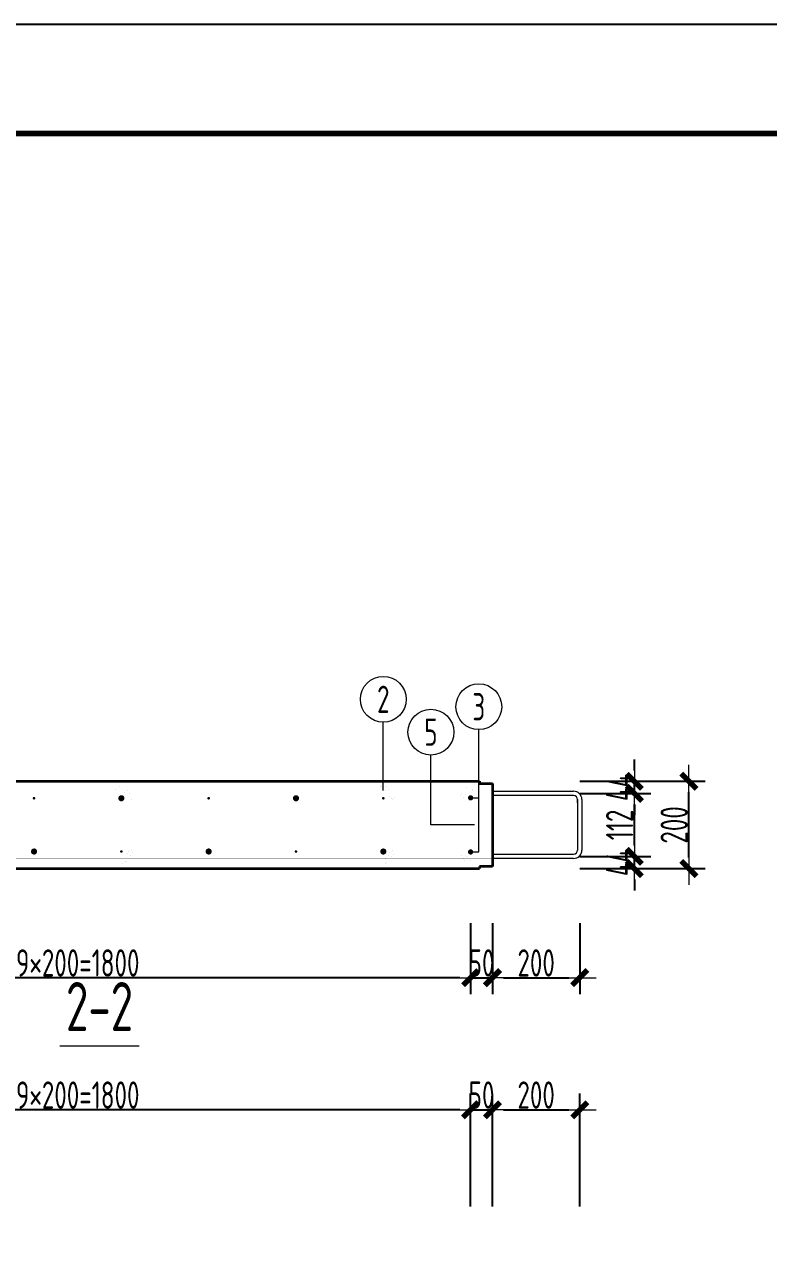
# Model space of a CAD drawing. Extents: x -85320 to 1679916, y -1321939 to 627.
# Drawn here: x 1177365 to 1184184, y -837020 to -825871 of the extents above; entities that cross this region are included whole.
import ezdxf
from ezdxf.enums import TextEntityAlignment as Align

# ---------------------------------------------------------------- set-up
doc = ezdxf.new("R2010")
doc.units = 0
doc.header["$LTSCALE"] = 1000
for name, color, linetype in [('BORDER', 7, 'Continuous'), ('打印线框', 7, 'Continuous'), ('拉模', 7, 'Continuous')]:
    doc.layers.add(name, color=color, linetype=linetype)
for name, color, linetype, lineweight in [('直线', 7, 'Continuous', 18), ('预制墙图名', 7, 'Continuous', 18), ('预制墙墙身水平筋', 130, 'Continuous', 18), ('预制墙墙身纵向受力筋', 1, 'Continuous', 18), ('预制墙墙身纵向非受力筋', 94, 'Continuous', 18), ('预制墙墙身附加筋', 94, 'Continuous', 18), ('预制墙拉筋', 130, 'Continuous', 18), ('预制墙详图标注', 3, 'Continuous', 18), ('预制墙详图轮廓', 3, 'Continuous', 35)]:
    doc.layers.add(name, color=color, linetype=linetype, lineweight=lineweight)
doc.styles.add('样式 1', font='yjkeng.shx', dxfattribs={"width": 0.7, "bigfont": 'yjkchn.shx'})
doc.styles.add('样式 2', font='yjkeng.shx', dxfattribs={"width": 0.7, "bigfont": 'yjkchn.shx'})
doc.dimstyles.new('盈建科结构', dxfattribs={"dimscale": 100, "dimtxt": 2.5, "dimasz": 1, "dimexe": 1.5, "dimexo": 0.625, "dimgap": 0.1, "dimtad": 1, "dimdec": 0, "dimrnd": 1, "dimzin": 0, "dimdsep": 46, "dimtxsty": '样式 1', "dimblk": '_yjkbk', "dimblk1": 'ARCHTICK', "dimblk2": 'ARCHTICK', "dimcen": 0.09, "dimadec": 0, "dimazin": 0, "dimtfac": 1, "dimtdec": 4, "dimtix": 1, "dimtmove": 2, "dimatfit": 3, "dimfxl": 1, "dimtolj": 1, "dimtzin": 0, "dimarcsym": 0})

# ---------------------------------------------------------------- blocks, each defined once
blk = doc.blocks.new('_yjkbk')
blk.add_line((-1, 0), (1.5, 0))
blk.add_lwpolyline([(-0.7, -0.7, 0.5, 0.5, 0), (0.7, 0.7, 0.5, 0.5, 0)], format="xyseb")
blk = doc.blocks.new('*D456')
at = {"layer": 'Defpoints', "color": 0, "transparency": 16777216}
for p in [(1174254, -835820), (1174254, -836770), (1181454, -836770)]:
    blk.add_point(p, dxfattribs=at)
at = {"layer": '预制墙详图标注', "color": 0, "lineweight": -2, "transparency": 16777216}
for p, q in [((1174254, -836707), (1174254, -835670)), ((1181454, -836707), (1181454, -835670)), ((1181354, -835820), (1174354, -835820))]:
    blk.add_line(p, q, dxfattribs=at)
at = {"layer": '预制墙详图标注', "color": 0, "lineweight": -2, "transparency": 16777216, "xscale": 100, "yscale": 100, "zscale": 100, "rotation": 180}
blk.add_blockref('_yjkbk', (1174254, -835820), dxfattribs=at)
at = {"layer": '预制墙详图标注', "color": 0, "lineweight": -2, "transparency": 16777216, "xscale": 100, "yscale": 100, "zscale": 100}
blk.add_blockref('_yjkbk', (1181454, -835820), dxfattribs=at)
at = {"layer": '预制墙详图标注', "color": 0, "transparency": 16777216, "insert": (1177854, -835810), "char_height": 250, "attachment_point": 8, "style": '样式 1'}
blk.add_mtext('\\A1;9×200=1800', dxfattribs=at)
blk = doc.blocks.new('_ArchTick')
at = {"color": 0, "linetype": 'ByBlock', "const_width": 0.4}
blk.add_lwpolyline([(-0.5, -0.5), (0.5, 0.5)], dxfattribs=at)
blk = doc.blocks.new('*D457')
at = {"layer": 'Defpoints', "color": 0, "transparency": 16777216}
for p in [(1181654, -835820), (1181454, -836770), (1181654, -836770)]:
    blk.add_point(p, dxfattribs=at)
at = {"layer": '预制墙详图标注', "color": 0, "lineweight": -2, "transparency": 16777216}
for p, q in [((1181454, -836707), (1181454, -835670)), ((1181654, -836707), (1181654, -835670)), ((1181354, -835820), (1181254, -835820)), ((1181454, -835820), (1181654, -835820)), ((1181754, -835820), (1181854, -835820))]:
    blk.add_line(p, q, dxfattribs=at)
at = {"layer": '预制墙详图标注', "color": 0, "lineweight": -2, "transparency": 16777216, "xscale": 100, "yscale": 100, "zscale": 100}
blk.add_blockref('_yjkbk', (1181454, -835820), dxfattribs=at)
at = {"layer": '预制墙详图标注', "color": 0, "lineweight": -2, "transparency": 16777216, "xscale": 100, "yscale": 100, "zscale": 100, "rotation": 180}
blk.add_blockref('_yjkbk', (1181654, -835820), dxfattribs=at)
at = {"layer": '预制墙详图标注', "color": 0, "transparency": 16777216, "insert": (1181554, -835810), "char_height": 250, "attachment_point": 8, "style": '样式 1'}
blk.add_mtext('\\A1;50', dxfattribs=at)
blk = doc.blocks.new('*D458')
at = {"layer": 'Defpoints', "color": 0, "transparency": 16777216}
for p in [(1182454, -835820), (1181654, -836770), (1182454, -836770)]:
    blk.add_point(p, dxfattribs=at)
at = {"layer": '预制墙详图标注', "color": 0, "lineweight": -2, "transparency": 16777216}
for p, q in [((1181654, -836707), (1181654, -835670)), ((1182454, -836707), (1182454, -835670)), ((1181754, -835820), (1182354, -835820))]:
    blk.add_line(p, q, dxfattribs=at)
at = {"layer": '预制墙详图标注', "color": 0, "lineweight": -2, "transparency": 16777216, "xscale": 100, "yscale": 100, "zscale": 100, "rotation": 180}
blk.add_blockref('_yjkbk', (1181654, -835820), dxfattribs=at)
at = {"layer": '预制墙详图标注', "color": 0, "lineweight": -2, "transparency": 16777216, "xscale": 100, "yscale": 100, "zscale": 100}
blk.add_blockref('_yjkbk', (1182454, -835820), dxfattribs=at)
at = {"layer": '预制墙详图标注', "color": 0, "transparency": 16777216, "insert": (1182054, -835810), "char_height": 250, "attachment_point": 8, "style": '样式 1'}
blk.add_mtext('\\A1;200', dxfattribs=at)
blk = doc.blocks.new('*D426')
at = {"layer": 'Defpoints', "color": 0, "transparency": 16777216}
for p in [(1174254, -834109), (1181454, -834109), (1174254, -834609)]:
    blk.add_point(p, dxfattribs=at)
at = {"layer": '预制墙详图标注', "color": 0, "lineweight": -2, "transparency": 16777216}
for p, q in [((1174254, -834171), (1174254, -834759)), ((1181454, -834171), (1181454, -834759)), ((1181354, -834609), (1174354, -834609))]:
    blk.add_line(p, q, dxfattribs=at)
at = {"layer": '预制墙详图标注', "color": 0, "lineweight": -2, "transparency": 16777216, "xscale": 100, "yscale": 100, "zscale": 100, "rotation": 180}
blk.add_blockref('_yjkbk', (1174254, -834609), dxfattribs=at)
at = {"layer": '预制墙详图标注', "color": 0, "lineweight": -2, "transparency": 16777216, "xscale": 100, "yscale": 100, "zscale": 100}
blk.add_blockref('_yjkbk', (1181454, -834609), dxfattribs=at)
at = {"layer": '预制墙详图标注', "color": 0, "transparency": 16777216, "insert": (1177854, -834599), "char_height": 250, "attachment_point": 8, "style": '样式 1'}
blk.add_mtext('\\A1;9×200=1800', dxfattribs=at)
blk = doc.blocks.new('*D427')
at = {"layer": 'Defpoints', "color": 0, "transparency": 16777216}
for p in [(1181454, -834109), (1181654, -834109), (1181654, -834609)]:
    blk.add_point(p, dxfattribs=at)
at = {"layer": '预制墙详图标注', "color": 0, "lineweight": -2, "transparency": 16777216}
for p, q in [((1181454, -834109), (1181454, -834759)), ((1181654, -834109), (1181654, -834759)), ((1181354, -834609), (1181254, -834609)), ((1181454, -834609), (1181654, -834609)), ((1181754, -834609), (1181854, -834609))]:
    blk.add_line(p, q, dxfattribs=at)
at = {"layer": '预制墙详图标注', "color": 0, "lineweight": -2, "transparency": 16777216, "xscale": 100, "yscale": 100, "zscale": 100}
blk.add_blockref('_yjkbk', (1181454, -834609), dxfattribs=at)
at = {"layer": '预制墙详图标注', "color": 0, "lineweight": -2, "transparency": 16777216, "xscale": 100, "yscale": 100, "zscale": 100, "rotation": 180}
blk.add_blockref('_yjkbk', (1181654, -834609), dxfattribs=at)
at = {"layer": '预制墙详图标注', "color": 0, "transparency": 16777216, "insert": (1181554, -834599), "char_height": 250, "attachment_point": 8, "style": '样式 1'}
blk.add_mtext('\\A1;50', dxfattribs=at)
blk = doc.blocks.new('*D428')
at = {"layer": 'Defpoints', "color": 0, "transparency": 16777216}
for p in [(1181654, -834109), (1182454, -834109), (1182454, -834609)]:
    blk.add_point(p, dxfattribs=at)
at = {"layer": '预制墙详图标注', "color": 0, "lineweight": -2, "transparency": 16777216}
for p, q in [((1181654, -834109), (1181654, -834759)), ((1182454, -834109), (1182454, -834759)), ((1181754, -834609), (1182354, -834609))]:
    blk.add_line(p, q, dxfattribs=at)
at = {"layer": '预制墙详图标注', "color": 0, "lineweight": -2, "transparency": 16777216, "xscale": 100, "yscale": 100, "zscale": 100, "rotation": 180}
blk.add_blockref('_yjkbk', (1181654, -834609), dxfattribs=at)
at = {"layer": '预制墙详图标注', "color": 0, "lineweight": -2, "transparency": 16777216, "xscale": 100, "yscale": 100, "zscale": 100}
blk.add_blockref('_yjkbk', (1182454, -834609), dxfattribs=at)
at = {"layer": '预制墙详图标注', "color": 0, "transparency": 16777216, "insert": (1182054, -834599), "char_height": 250, "attachment_point": 8, "style": '样式 1'}
blk.add_mtext('\\A1;200', dxfattribs=at)
blk = doc.blocks.new('*D429')
at = {"layer": 'Defpoints', "color": 0, "transparency": 16777216}
for p in [(1182454, -833497), (1182954, -833497), (1182454, -833609)]:
    blk.add_point(p, dxfattribs=at)
at = {"layer": '预制墙详图标注', "color": 0, "lineweight": -2, "transparency": 16777216}
for p, q in [((1182954, -833397), (1182954, -833297)), ((1182454, -833497), (1183104, -833497)), ((1182954, -833609), (1182954, -833497)), ((1182454, -833609), (1183104, -833609)), ((1182954, -833709), (1182954, -833809))]:
    blk.add_line(p, q, dxfattribs=at)
at = {"layer": '预制墙详图标注', "color": 0, "lineweight": -2, "transparency": 16777216, "xscale": 100, "yscale": 100, "zscale": 100}
for p, rotation in [((1182954, -833497), 270), ((1182954, -833609), 90)]:
    blk.add_blockref('_yjkbk', p, dxfattribs=dict(at, rotation=rotation))
at = {"layer": '预制墙详图标注', "color": 0, "transparency": 16777216, "insert": (1182944, -833553), "char_height": 250, "attachment_point": 8, "rotation": 90, "style": '样式 1'}
blk.add_mtext('\\A1;44', dxfattribs=at)
blk = doc.blocks.new('*D430')
at = {"layer": 'Defpoints', "color": 0, "transparency": 16777216}
for p in [(1182454, -832921), (1182954, -832921), (1182454, -833497)]:
    blk.add_point(p, dxfattribs=at)
at = {"layer": '预制墙详图标注', "color": 0, "lineweight": -2, "transparency": 16777216}
for p, q in [((1182454, -832921), (1183104, -832921)), ((1182954, -833397), (1182954, -833021)), ((1182454, -833497), (1183104, -833497))]:
    blk.add_line(p, q, dxfattribs=at)
at = {"layer": '预制墙详图标注', "color": 0, "lineweight": -2, "transparency": 16777216, "xscale": 100, "yscale": 100, "zscale": 100}
for p, rotation in [((1182954, -832921), 90), ((1182954, -833497), 270)]:
    blk.add_blockref('_yjkbk', p, dxfattribs=dict(at, rotation=rotation))
at = {"layer": '预制墙详图标注', "color": 0, "transparency": 16777216, "insert": (1182944, -833209), "char_height": 250, "attachment_point": 8, "rotation": 90, "style": '样式 1'}
blk.add_mtext('\\A1;112', dxfattribs=at)
blk = doc.blocks.new('*D431')
at = {"layer": 'Defpoints', "color": 0, "transparency": 16777216}
for p in [(1182454, -832809), (1182954, -832809), (1182454, -832921)]:
    blk.add_point(p, dxfattribs=at)
at = {"layer": '预制墙详图标注', "color": 0, "lineweight": -2, "transparency": 16777216}
for p, q in [((1182954, -832709), (1182954, -832609)), ((1182454, -832809), (1183104, -832809)), ((1182954, -832921), (1182954, -832809)), ((1182454, -832921), (1183104, -832921)), ((1182954, -833021), (1182954, -833121))]:
    blk.add_line(p, q, dxfattribs=at)
at = {"layer": '预制墙详图标注', "color": 0, "lineweight": -2, "transparency": 16777216, "xscale": 100, "yscale": 100, "zscale": 100}
for p, rotation in [((1182954, -832809), 270), ((1182954, -832921), 90)]:
    blk.add_blockref('_yjkbk', p, dxfattribs=dict(at, rotation=rotation))
at = {"layer": '预制墙详图标注', "color": 0, "transparency": 16777216, "insert": (1182944, -832865), "char_height": 250, "attachment_point": 8, "rotation": 90, "style": '样式 1'}
blk.add_mtext('\\A1;44', dxfattribs=at)
blk = doc.blocks.new('*D432')
at = {"layer": 'Defpoints', "color": 0, "transparency": 16777216}
for p in [(1182954, -832809), (1183454, -832809), (1182954, -833609)]:
    blk.add_point(p, dxfattribs=at)
at = {"layer": '预制墙详图标注', "color": 0, "lineweight": -2, "transparency": 16777216}
for p, q in [((1183016, -832809), (1183604, -832809)), ((1183454, -833509), (1183454, -832909)), ((1183016, -833609), (1183604, -833609))]:
    blk.add_line(p, q, dxfattribs=at)
at = {"layer": '预制墙详图标注', "color": 0, "lineweight": -2, "transparency": 16777216, "xscale": 100, "yscale": 100, "zscale": 100}
for p, rotation in [((1183454, -832809), 90), ((1183454, -833609), 270)]:
    blk.add_blockref('_yjkbk', p, dxfattribs=dict(at, rotation=rotation))
at = {"layer": '预制墙详图标注', "color": 0, "transparency": 16777216, "insert": (1183444, -833209), "char_height": 250, "attachment_point": 8, "rotation": 90, "style": '样式 1'}
blk.add_mtext('\\A1;200', dxfattribs=at)
blk = doc.blocks.new('图框1')
at = {"layer": 'BORDER', "const_width": 50}
blk.add_lwpolyline([(1377779, -823089), (1377779, -783089), (1433679, -783089), (1433679, -823089)], close=True, dxfattribs=at)
blk = doc.blocks.new('闭口右')
at = {"layer": '预制墙墙身水平筋', "lineweight": 18}
for p, q in [((1039314, -832443), (1040058, -832443)), ((1039314, -832443), (1040058, -832443)), ((1039314, -832443), (1040058, -832443)), ((1039314, -832443), (1040058, -832443)), ((1039314, -832443), (1040058, -832443)), ((1039314, -832443), (1040058, -832443)), ((1039314, -832443), (1040058, -832443)), ((1039314, -832443), (1040058, -832443)), ((1039314, -832443), (1040058, -832443)), ((1039314, -832443), (1040058, -832443)), ((1039314, -832443), (1040058, -832443)), ((1039314, -832443), (1040058, -832443)), ((1039314, -832443), (1040058, -832443)), ((1039314, -832443), (1040058, -832443)), ((1039314, -832443), (1040058, -832443)), ((1040058, -832483), (1039314, -832483)), ((1040058, -832483), (1039314, -832483)), ((1040058, -832483), (1039314, -832483)), ((1040058, -832483), (1039314, -832483)), ((1040058, -832483), (1039314, -832483)), ((1040058, -832483), (1039314, -832483)), ((1040058, -832483), (1039314, -832483)), ((1040058, -832483), (1039314, -832483)), ((1040058, -832483), (1039314, -832483)), ((1040058, -832483), (1039314, -832483)), ((1040058, -832483), (1039314, -832483)), ((1040058, -832483), (1039314, -832483)), ((1040058, -832483), (1039314, -832483)), ((1040058, -832483), (1039314, -832483)), ((1040058, -832483), (1039314, -832483)), ((1040094, -832548), (1040094, -832519)), ((1040094, -832548), (1040094, -832519)), ((1040094, -832548), (1040094, -832519)), ((1040094, -832548), (1040094, -832519)), ((1040094, -832548), (1040094, -832519)), ((1040094, -832548), (1040094, -832519)), ((1040094, -832548), (1040094, -832519)), ((1040094, -832548), (1040094, -832519)), ((1040094, -832548), (1040094, -832519)), ((1040094, -832548), (1040094, -832519)), ((1040094, -832548), (1040094, -832519)), ((1040094, -832548), (1040094, -832519)), ((1040094, -832548), (1040094, -832519)), ((1040094, -832548), (1040094, -832519)), ((1040094, -832548), (1040094, -832519)), ((1040134, -832519), (1040134, -832548)), ((1040134, -832519), (1040134, -832548)), ((1040134, -832519), (1040134, -832548)), ((1040134, -832519), (1040134, -832548)), ((1040134, -832519), (1040134, -832548)), ((1040134, -832519), (1040134, -832548)), ((1040134, -832519), (1040134, -832548)), ((1040134, -832519), (1040134, -832548)), ((1040134, -832519), (1040134, -832548)), ((1040134, -832519), (1040134, -832548)), ((1040134, -832519), (1040134, -832548)), ((1040134, -832519), (1040134, -832548)), ((1040134, -832519), (1040134, -832548)), ((1040134, -832519), (1040134, -832548)), ((1040134, -832519), (1040134, -832548)), ((1039314, -833019), (1040058, -833019)), ((1039314, -833019), (1040058, -833019)), ((1039314, -833019), (1040058, -833019)), ((1039314, -833019), (1040058, -833019)), ((1039314, -833019), (1040058, -833019)), ((1039314, -833019), (1040058, -833019)), ((1039314, -833019), (1040058, -833019)), ((1039314, -833019), (1040058, -833019)), ((1039314, -833019), (1040058, -833019)), ((1039314, -833019), (1040058, -833019)), ((1039314, -833019), (1040058, -833019)), ((1039314, -833019), (1040058, -833019)), ((1039314, -833019), (1040058, -833019)), ((1039314, -833019), (1040058, -833019)), ((1039314, -833019), (1040058, -833019)), ((1040058, -833059), (1039314, -833059))]:
    blk.add_line(p, q, dxfattribs=at)
at = {"layer": '预制墙墙身水平筋', "color": 4}
for p, q in [((1040094, -832519), (1040094, -832982)), ((1040134, -832519), (1040134, -832982))]:
    blk.add_line(p, q, dxfattribs=at)
at = {"layer": '预制墙墙身水平筋', "lineweight": 18}
for centre, radius, start, end in [((1040058, -832519), 76.6, 360, 90), ((1040058, -832519), 76.6, 360, 90), ((1040058, -832519), 76.6, 360, 90), ((1040058, -832519), 76.6, 360, 90), ((1040058, -832519), 76.6, 360, 90), ((1040058, -832519), 76.6, 360, 90), ((1040058, -832519), 76.6, 360, 90), ((1040058, -832519), 76.6, 360, 90), ((1040058, -832519), 76.6, 360, 90), ((1040058, -832519), 76.6, 360, 90), ((1040058, -832519), 76.6, 360, 90), ((1040058, -832519), 76.6, 360, 90), ((1040058, -832519), 76.6, 360, 90), ((1040058, -832519), 76.6, 360, 90), ((1040058, -832519), 36.6, 360, 90), ((1040058, -832519), 36.6, 360, 90), ((1040058, -832519), 36.6, 360, 90), ((1040058, -832519), 36.6, 360, 90), ((1040058, -832519), 36.6, 360, 90), ((1040058, -832519), 36.6, 360, 90), ((1040058, -832519), 36.6, 360, 90), ((1040058, -832519), 36.6, 360, 90), ((1040058, -832519), 36.6, 360, 90), ((1040058, -832519), 36.6, 360, 90), ((1040058, -832519), 36.6, 360, 90), ((1040058, -832519), 36.6, 360, 90), ((1040058, -832519), 36.6, 360, 90), ((1040058, -832519), 36.6, 360, 90), ((1040058, -832982), 36.6, 270, 0), ((1040058, -832982), 76.6, 270, 0), ((1040058, -832982), 36.6, 270, 0), ((1040058, -832982), 76.6, 270, 0), ((1040058, -832982), 36.6, 270, 0), ((1040058, -832982), 76.6, 270, 0), ((1040058, -832982), 36.6, 270, 0), ((1040058, -832982), 76.6, 270, 0), ((1040058, -832982), 36.6, 270, 0), ((1040058, -832982), 76.6, 270, 0), ((1040058, -832982), 36.6, 270, 0), ((1040058, -832982), 76.6, 270, 0), ((1040058, -832982), 36.6, 270, 0), ((1040058, -832982), 76.6, 270, 0), ((1040058, -832982), 36.6, 270, 0), ((1040058, -832982), 76.6, 270, 0), ((1040058, -832982), 36.6, 270, 0), ((1040058, -832982), 76.6, 270, 0), ((1040058, -832982), 36.6, 270, 0), ((1040058, -832982), 76.6, 270, 0), ((1040058, -832982), 36.6, 270, 0), ((1040058, -832982), 76.6, 270, 0), ((1040058, -832982), 36.6, 270, 0), ((1040058, -832982), 76.6, 270, 0), ((1040058, -832982), 36.6, 270, 0), ((1040058, -832982), 76.6, 270, 0), ((1040058, -832982), 36.6, 270, 0), ((1040058, -832982), 76.6, 270, 0)]:
    blk.add_arc(centre, radius, start, end, dxfattribs=at)

msp = doc.modelspace()

# ---------------------------------------------------------------- linework, layer by layer
at = {"layer": '打印线框', "color": 1}
msp.add_lwpolyline([(1142339.778, -867870.962), (1142339.778, -825870.962), (1201739.778, -825870.962), (1201739.778, -867870.962)], close=True, dxfattribs=at)
at = {"layer": '直线', "lineweight": 18}
msp.add_line((1181453.678, -832960.638), (1181528.678, -832960.638), dxfattribs=at)
for points in [[(1180653.678, -832892.638), (1180653.678, -832267.638)], [(1181453.678, -833456.638), (1181528.678, -833456.638), (1181528.678, -832335.638)], [(1181489.678, -833208.638), (1181089.678, -833208.638), (1181089.678, -832568.638)]]:
    msp.add_lwpolyline(points, dxfattribs=at)
for centre in [(1180653.678, -832057.638), (1181528.678, -832125.638), (1181089.678, -832358.638)]:
    msp.add_circle(centre, 210, dxfattribs=at)
at = {"layer": '预制墙图名', "lineweight": 18}
msp.add_line((1177690.216, -835233.638), (1178417.139, -835233.638), dxfattribs=at)
at = {"layer": '预制墙墙身水平筋', "lineweight": 18, "const_width": 0.18}
for points in [[(1173653.678, -832900.638), (1181653.678, -832900.638)], [(1173653.678, -832900.638), (1181653.678, -832900.638)], [(1173653.678, -832900.638), (1181653.678, -832900.638)], [(1173653.678, -832900.638), (1181653.678, -832900.638)], [(1173653.678, -832900.638), (1181653.678, -832900.638)], [(1173653.678, -832900.638), (1181653.678, -832900.638)], [(1173653.678, -832900.638), (1181653.678, -832900.638)], [(1173653.678, -832900.638), (1181653.678, -832900.638)], [(1173653.678, -832900.638), (1181653.678, -832900.638)], [(1173653.678, -832900.638), (1181653.678, -832900.638)], [(1173653.678, -832900.638), (1181653.678, -832900.638)], [(1173653.678, -832900.638), (1181653.678, -832900.638)], [(1173653.678, -832900.638), (1181653.678, -832900.638)], [(1173653.678, -832900.638), (1181653.678, -832900.638)], [(1173653.678, -832900.638), (1181653.678, -832900.638)], [(1181653.678, -832940.638), (1173653.678, -832940.638)], [(1181653.678, -832940.638), (1173653.678, -832940.638)], [(1181653.678, -832940.638), (1173653.678, -832940.638)], [(1181653.678, -832940.638), (1173653.678, -832940.638)], [(1181653.678, -832940.638), (1173653.678, -832940.638)], [(1181653.678, -832940.638), (1173653.678, -832940.638)], [(1181653.678, -832940.638), (1173653.678, -832940.638)], [(1181653.678, -832940.638), (1173653.678, -832940.638)], [(1181653.678, -832940.638), (1173653.678, -832940.638)], [(1181653.678, -832940.638), (1173653.678, -832940.638)], [(1181653.678, -832940.638), (1173653.678, -832940.638)], [(1181653.678, -832940.638), (1173653.678, -832940.638)], [(1181653.678, -832940.638), (1173653.678, -832940.638)], [(1181653.678, -832940.638), (1173653.678, -832940.638)], [(1181653.678, -832940.638), (1173653.678, -832940.638)], [(1173653.678, -833476.638), (1181653.678, -833476.638)], [(1173653.678, -833476.638), (1181653.678, -833476.638)], [(1173653.678, -833476.638), (1181653.678, -833476.638)], [(1173653.678, -833476.638), (1181653.678, -833476.638)], [(1173653.678, -833476.638), (1181653.678, -833476.638)], [(1173653.678, -833476.638), (1181653.678, -833476.638)], [(1173653.678, -833476.638), (1181653.678, -833476.638)], [(1173653.678, -833476.638), (1181653.678, -833476.638)], [(1173653.678, -833476.638), (1181653.678, -833476.638)], [(1173653.678, -833476.638), (1181653.678, -833476.638)], [(1173653.678, -833476.638), (1181653.678, -833476.638)], [(1173653.678, -833476.638), (1181653.678, -833476.638)], [(1173653.678, -833476.638), (1181653.678, -833476.638)], [(1173653.678, -833476.638), (1181653.678, -833476.638)], [(1173653.678, -833476.638), (1181653.678, -833476.638)], [(1181653.678, -833516.638), (1173653.678, -833516.638)], [(1181653.678, -833516.638), (1173653.678, -833516.638)], [(1181653.678, -833516.638), (1173653.678, -833516.638)], [(1181653.678, -833516.638), (1173653.678, -833516.638)], [(1181653.678, -833516.638), (1173653.678, -833516.638)], [(1181653.678, -833516.638), (1173653.678, -833516.638)], [(1181653.678, -833516.638), (1173653.678, -833516.638)], [(1181653.678, -833516.638), (1173653.678, -833516.638)], [(1181653.678, -833516.638), (1173653.678, -833516.638)], [(1181653.678, -833516.638), (1173653.678, -833516.638)], [(1181653.678, -833516.638), (1173653.678, -833516.638)], [(1181653.678, -833516.638), (1173653.678, -833516.638)], [(1181653.678, -833516.638), (1173653.678, -833516.638)], [(1181653.678, -833516.638), (1173653.678, -833516.638)], [(1181653.678, -833516.638), (1173653.678, -833516.638)]]:
    msp.add_lwpolyline(points, dxfattribs=at)
at = {"layer": '预制墙墙身纵向受力筋', "lineweight": 18, "const_width": 28}
for points in [[(1178267.678, -832964.638, 1), (1178239.678, -832964.638, 1)], [(1179867.678, -832964.638, 1), (1179839.678, -832964.638, 1)], [(1177467.678, -833452.638, 1), (1177439.678, -833452.638, 1)], [(1179067.678, -833452.638, 1), (1179039.678, -833452.638, 1)], [(1180667.678, -833452.638, 1), (1180639.678, -833452.638, 1)]]:
    msp.add_lwpolyline(points, format="xyb", close=True, dxfattribs=at)
at = {"layer": '预制墙墙身纵向非受力筋', "lineweight": 18, "const_width": 12}
for points in [[(1177459.678, -832964.638, 1), (1177447.678, -832964.638, 1)], [(1179059.678, -832964.638, 1), (1179047.678, -832964.638, 1)], [(1180659.678, -832964.638, 1), (1180647.678, -832964.638, 1)], [(1178259.678, -833452.638, 1), (1178247.678, -833452.638, 1)], [(1179859.678, -833452.638, 1), (1179847.678, -833452.638, 1)]]:
    msp.add_lwpolyline(points, format="xyb", close=True, dxfattribs=at)
at = {"layer": '预制墙墙身附加筋', "lineweight": 18, "const_width": 24}
for points in [[(1181465.678, -832960.638, 1), (1181441.678, -832960.638, 1)], [(1181465.678, -833456.638, 1), (1181441.678, -833456.638, 1)]]:
    msp.add_lwpolyline(points, format="xyb", close=True, dxfattribs=at)
at = {"layer": '预制墙拉筋', "lineweight": 18, "const_width": 0.18}
for points in [[(1178359.172, -833455.477), (1178304.059, -833533.389, -0.24342753), (1178243.675, -833564.638), (1178228.677, -833564.638, -0.414213568), (1178197.678, -833533.64), (1178197.678, -832898.636, -0.414213568), (1178243.675, -832852.638), (1178258.674, -832852.638, -0.24342753), (1178295.397, -832871.643), (1178359.172, -832961.8), (1178333.048, -832980.28), (1178269.273, -832890.123, 0.24342753), (1178258.674, -832884.638), (1178243.675, -832884.638, 0.414213568), (1178229.678, -832898.636), (1178229.678, -833533.64), (1178227.675, -833533.64, 0.414213568), (1178228.677, -833534.641), (1178228.677, -833532.638), (1178243.675, -833532.638, 0.24342753), (1178277.934, -833514.909), (1178333.048, -833436.997)], [(1178359.172, -833455.477), (1178304.059, -833533.389, -0.24342753), (1178243.675, -833564.638), (1178228.677, -833564.638, -0.414213568), (1178197.678, -833533.64), (1178197.678, -832898.636, -0.414213568), (1178243.675, -832852.638), (1178258.674, -832852.638, -0.24342753), (1178295.397, -832871.643), (1178359.172, -832961.8), (1178333.048, -832980.28), (1178269.273, -832890.123, 0.24342753), (1178258.674, -832884.638), (1178243.675, -832884.638, 0.414213568), (1178229.678, -832898.636), (1178229.678, -833533.64), (1178227.675, -833533.64, 0.414213568), (1178228.677, -833534.641), (1178228.677, -833532.638), (1178243.675, -833532.638, 0.24342753), (1178277.934, -833514.909), (1178333.048, -833436.997)], [(1178359.172, -833455.477), (1178304.059, -833533.389, -0.24342753), (1178243.675, -833564.638), (1178228.677, -833564.638, -0.414213568), (1178197.678, -833533.64), (1178197.678, -832898.636, -0.414213568), (1178243.675, -832852.638), (1178258.674, -832852.638, -0.24342753), (1178295.397, -832871.643), (1178359.172, -832961.8), (1178333.048, -832980.28), (1178269.273, -832890.123, 0.24342753), (1178258.674, -832884.638), (1178243.675, -832884.638, 0.414213568), (1178229.678, -832898.636), (1178229.678, -833533.64), (1178227.675, -833533.64, 0.414213568), (1178228.677, -833534.641), (1178228.677, -833532.638), (1178243.675, -833532.638, 0.24342753), (1178277.934, -833514.909), (1178333.048, -833436.997)], [(1178359.172, -833455.477), (1178304.059, -833533.389, -0.24342753), (1178243.675, -833564.638), (1178228.677, -833564.638, -0.414213568), (1178197.678, -833533.64), (1178197.678, -832898.636, -0.414213568), (1178243.675, -832852.638), (1178258.674, -832852.638, -0.24342753), (1178295.397, -832871.643), (1178359.172, -832961.8), (1178333.048, -832980.28), (1178269.273, -832890.123, 0.24342753), (1178258.674, -832884.638), (1178243.675, -832884.638, 0.414213568), (1178229.678, -832898.636), (1178229.678, -833533.64), (1178227.675, -833533.64, 0.414213568), (1178228.677, -833534.641), (1178228.677, -833532.638), (1178243.675, -833532.638, 0.24342753), (1178277.934, -833514.909), (1178333.048, -833436.997)], [(1178359.172, -833455.477), (1178304.059, -833533.389, -0.24342753), (1178243.675, -833564.638), (1178228.677, -833564.638, -0.414213568), (1178197.678, -833533.64), (1178197.678, -832898.636, -0.414213568), (1178243.675, -832852.638), (1178258.674, -832852.638, -0.24342753), (1178295.397, -832871.643), (1178359.172, -832961.8), (1178333.048, -832980.28), (1178269.273, -832890.123, 0.24342753), (1178258.674, -832884.638), (1178243.675, -832884.638, 0.414213568), (1178229.678, -832898.636), (1178229.678, -833533.64), (1178227.675, -833533.64, 0.414213568), (1178228.677, -833534.641), (1178228.677, -833532.638), (1178243.675, -833532.638, 0.24342753), (1178277.934, -833514.909), (1178333.048, -833436.997)], [(1180759.172, -833455.477), (1180704.059, -833533.389, -0.24342753), (1180643.675, -833564.638), (1180628.677, -833564.638, -0.414213568), (1180597.678, -833533.64), (1180597.678, -832898.636, -0.414213568), (1180643.675, -832852.638), (1180658.674, -832852.638, -0.24342753), (1180695.397, -832871.643), (1180759.172, -832961.8), (1180733.048, -832980.28), (1180669.273, -832890.123, 0.24342753), (1180658.674, -832884.638), (1180643.675, -832884.638, 0.414213568), (1180629.678, -832898.636), (1180629.678, -833533.64), (1180627.675, -833533.64, 0.414213568), (1180628.677, -833534.641), (1180628.677, -833532.638), (1180643.675, -833532.638, 0.24342753), (1180677.934, -833514.909), (1180733.048, -833436.997)], [(1180759.172, -833455.477), (1180704.059, -833533.389, -0.24342753), (1180643.675, -833564.638), (1180628.677, -833564.638, -0.414213568), (1180597.678, -833533.64), (1180597.678, -832898.636, -0.414213568), (1180643.675, -832852.638), (1180658.674, -832852.638, -0.24342753), (1180695.397, -832871.643), (1180759.172, -832961.8), (1180733.048, -832980.28), (1180669.273, -832890.123, 0.24342753), (1180658.674, -832884.638), (1180643.675, -832884.638, 0.414213568), (1180629.678, -832898.636), (1180629.678, -833533.64), (1180627.675, -833533.64, 0.414213568), (1180628.677, -833534.641), (1180628.677, -833532.638), (1180643.675, -833532.638, 0.24342753), (1180677.934, -833514.909), (1180733.048, -833436.997)], [(1180759.172, -833455.477), (1180704.059, -833533.389, -0.24342753), (1180643.675, -833564.638), (1180628.677, -833564.638, -0.414213568), (1180597.678, -833533.64), (1180597.678, -832898.636, -0.414213568), (1180643.675, -832852.638), (1180658.674, -832852.638, -0.24342753), (1180695.397, -832871.643), (1180759.172, -832961.8), (1180733.048, -832980.28), (1180669.273, -832890.123, 0.24342753), (1180658.674, -832884.638), (1180643.675, -832884.638, 0.414213568), (1180629.678, -832898.636), (1180629.678, -833533.64), (1180627.675, -833533.64, 0.414213568), (1180628.677, -833534.641), (1180628.677, -833532.638), (1180643.675, -833532.638, 0.24342753), (1180677.934, -833514.909), (1180733.048, -833436.997)], [(1180759.172, -833455.477), (1180704.059, -833533.389, -0.24342753), (1180643.675, -833564.638), (1180628.677, -833564.638, -0.414213568), (1180597.678, -833533.64), (1180597.678, -832898.636, -0.414213568), (1180643.675, -832852.638), (1180658.674, -832852.638, -0.24342753), (1180695.397, -832871.643), (1180759.172, -832961.8), (1180733.048, -832980.28), (1180669.273, -832890.123, 0.24342753), (1180658.674, -832884.638), (1180643.675, -832884.638, 0.414213568), (1180629.678, -832898.636), (1180629.678, -833533.64), (1180627.675, -833533.64, 0.414213568), (1180628.677, -833534.641), (1180628.677, -833532.638), (1180643.675, -833532.638, 0.24342753), (1180677.934, -833514.909), (1180733.048, -833436.997)], [(1180759.172, -833455.477), (1180704.059, -833533.389, -0.24342753), (1180643.675, -833564.638), (1180628.677, -833564.638, -0.414213568), (1180597.678, -833533.64), (1180597.678, -832898.636, -0.414213568), (1180643.675, -832852.638), (1180658.674, -832852.638, -0.24342753), (1180695.397, -832871.643), (1180759.172, -832961.8), (1180733.048, -832980.28), (1180669.273, -832890.123, 0.24342753), (1180658.674, -832884.638), (1180643.675, -832884.638, 0.414213568), (1180629.678, -832898.636), (1180629.678, -833533.64), (1180627.675, -833533.64, 0.414213568), (1180628.677, -833534.641), (1180628.677, -833532.638), (1180643.675, -833532.638, 0.24342753), (1180677.934, -833514.909), (1180733.048, -833436.997)], [(1181370.308, -833436.997), (1181425.421, -833514.909, 0.24342753), (1181459.68, -833532.638), (1181474.679, -833532.638), (1181474.679, -833534.641, 0.414213568), (1181475.68, -833533.64), (1181473.678, -833533.64), (1181473.678, -832898.636, 0.414213568), (1181459.68, -832884.638), (1181444.681, -832884.638, 0.24342753), (1181434.083, -832890.123), (1181370.308, -832980.28), (1181344.183, -832961.8), (1181407.959, -832871.643, -0.24342753), (1181444.681, -832852.638), (1181459.68, -832852.638, -0.414213568), (1181505.678, -832898.636), (1181505.678, -833533.64, -0.414213568), (1181474.679, -833564.638), (1181459.68, -833564.638, -0.24342753), (1181399.297, -833533.389), (1181344.183, -833455.477)], [(1181370.308, -833436.997), (1181425.421, -833514.909, 0.24342753), (1181459.68, -833532.638), (1181474.679, -833532.638), (1181474.679, -833534.641, 0.414213568), (1181475.68, -833533.64), (1181473.678, -833533.64), (1181473.678, -832898.636, 0.414213568), (1181459.68, -832884.638), (1181444.681, -832884.638, 0.24342753), (1181434.083, -832890.123), (1181370.308, -832980.28), (1181344.183, -832961.8), (1181407.959, -832871.643, -0.24342753), (1181444.681, -832852.638), (1181459.68, -832852.638, -0.414213568), (1181505.678, -832898.636), (1181505.678, -833533.64, -0.414213568), (1181474.679, -833564.638), (1181459.68, -833564.638, -0.24342753), (1181399.297, -833533.389), (1181344.183, -833455.477)], [(1181370.308, -833436.997), (1181425.421, -833514.909, 0.24342753), (1181459.68, -833532.638), (1181474.679, -833532.638), (1181474.679, -833534.641, 0.414213568), (1181475.68, -833533.64), (1181473.678, -833533.64), (1181473.678, -832898.636, 0.414213568), (1181459.68, -832884.638), (1181444.681, -832884.638, 0.24342753), (1181434.083, -832890.123), (1181370.308, -832980.28), (1181344.183, -832961.8), (1181407.959, -832871.643, -0.24342753), (1181444.681, -832852.638), (1181459.68, -832852.638, -0.414213568), (1181505.678, -832898.636), (1181505.678, -833533.64, -0.414213568), (1181474.679, -833564.638), (1181459.68, -833564.638, -0.24342753), (1181399.297, -833533.389), (1181344.183, -833455.477)], [(1181370.308, -833436.997), (1181425.421, -833514.909, 0.24342753), (1181459.68, -833532.638), (1181474.679, -833532.638), (1181474.679, -833534.641, 0.414213568), (1181475.68, -833533.64), (1181473.678, -833533.64), (1181473.678, -832898.636, 0.414213568), (1181459.68, -832884.638), (1181444.681, -832884.638, 0.24342753), (1181434.083, -832890.123), (1181370.308, -832980.28), (1181344.183, -832961.8), (1181407.959, -832871.643, -0.24342753), (1181444.681, -832852.638), (1181459.68, -832852.638, -0.414213568), (1181505.678, -832898.636), (1181505.678, -833533.64, -0.414213568), (1181474.679, -833564.638), (1181459.68, -833564.638, -0.24342753), (1181399.297, -833533.389), (1181344.183, -833455.477)], [(1181370.308, -833436.997), (1181425.421, -833514.909, 0.24342753), (1181459.68, -833532.638), (1181474.679, -833532.638), (1181474.679, -833534.641, 0.414213568), (1181475.68, -833533.64), (1181473.678, -833533.64), (1181473.678, -832898.636, 0.414213568), (1181459.68, -832884.638), (1181444.681, -832884.638, 0.24342753), (1181434.083, -832890.123), (1181370.308, -832980.28), (1181344.183, -832961.8), (1181407.959, -832871.643, -0.24342753), (1181444.681, -832852.638), (1181459.68, -832852.638, -0.414213568), (1181505.678, -832898.636), (1181505.678, -833533.64, -0.414213568), (1181474.679, -833564.638), (1181459.68, -833564.638, -0.24342753), (1181399.297, -833533.389), (1181344.183, -833455.477)], [(1181370.308, -833436.997), (1181425.421, -833514.909, 0.24342753), (1181459.68, -833532.638), (1181474.679, -833532.638), (1181474.679, -833534.641, 0.414213568), (1181475.68, -833533.64), (1181473.678, -833533.64), (1181473.678, -832898.636, 0.414213568), (1181459.68, -832884.638), (1181444.681, -832884.638, 0.24342753), (1181434.083, -832890.123), (1181370.308, -832980.28), (1181344.183, -832961.8), (1181407.959, -832871.643, -0.24342753), (1181444.681, -832852.638), (1181459.68, -832852.638, -0.414213568), (1181505.678, -832898.636), (1181505.678, -833533.64, -0.414213568), (1181474.679, -833564.638), (1181459.68, -833564.638, -0.24342753), (1181399.297, -833533.389), (1181344.183, -833455.477)], [(1181370.308, -833436.997), (1181425.421, -833514.909, 0.24342753), (1181459.68, -833532.638), (1181474.679, -833532.638), (1181474.679, -833534.641, 0.414213568), (1181475.68, -833533.64), (1181473.678, -833533.64), (1181473.678, -832898.636, 0.414213568), (1181459.68, -832884.638), (1181444.681, -832884.638, 0.24342753), (1181434.083, -832890.123), (1181370.308, -832980.28), (1181344.183, -832961.8), (1181407.959, -832871.643, -0.24342753), (1181444.681, -832852.638), (1181459.68, -832852.638, -0.414213568), (1181505.678, -832898.636), (1181505.678, -833533.64, -0.414213568), (1181474.679, -833564.638), (1181459.68, -833564.638, -0.24342753), (1181399.297, -833533.389), (1181344.183, -833455.477)], [(1181370.308, -833436.997), (1181425.421, -833514.909, 0.24342753), (1181459.68, -833532.638), (1181474.679, -833532.638), (1181474.679, -833534.641, 0.414213568), (1181475.68, -833533.64), (1181473.678, -833533.64), (1181473.678, -832898.636, 0.414213568), (1181459.68, -832884.638), (1181444.681, -832884.638, 0.24342753), (1181434.083, -832890.123), (1181370.308, -832980.28), (1181344.183, -832961.8), (1181407.959, -832871.643, -0.24342753), (1181444.681, -832852.638), (1181459.68, -832852.638, -0.414213568), (1181505.678, -832898.636), (1181505.678, -833533.64, -0.414213568), (1181474.679, -833564.638), (1181459.68, -833564.638, -0.24342753), (1181399.297, -833533.389), (1181344.183, -833455.477)], [(1181370.308, -833436.997), (1181425.421, -833514.909, 0.24342753), (1181459.68, -833532.638), (1181474.679, -833532.638), (1181474.679, -833534.641, 0.414213568), (1181475.68, -833533.64), (1181473.678, -833533.64), (1181473.678, -832898.636, 0.414213568), (1181459.68, -832884.638), (1181444.681, -832884.638, 0.24342753), (1181434.083, -832890.123), (1181370.308, -832980.28), (1181344.183, -832961.8), (1181407.959, -832871.643, -0.24342753), (1181444.681, -832852.638), (1181459.68, -832852.638, -0.414213568), (1181505.678, -832898.636), (1181505.678, -833533.64, -0.414213568), (1181474.679, -833564.638), (1181459.68, -833564.638, -0.24342753), (1181399.297, -833533.389), (1181344.183, -833455.477)], [(1181370.308, -833436.997), (1181425.421, -833514.909, 0.24342753), (1181459.68, -833532.638), (1181474.679, -833532.638), (1181474.679, -833534.641, 0.414213568), (1181475.68, -833533.64), (1181473.678, -833533.64), (1181473.678, -832898.636, 0.414213568), (1181459.68, -832884.638), (1181444.681, -832884.638, 0.24342753), (1181434.083, -832890.123), (1181370.308, -832980.28), (1181344.183, -832961.8), (1181407.959, -832871.643, -0.24342753), (1181444.681, -832852.638), (1181459.68, -832852.638, -0.414213568), (1181505.678, -832898.636), (1181505.678, -833533.64, -0.414213568), (1181474.679, -833564.638), (1181459.68, -833564.638, -0.24342753), (1181399.297, -833533.389), (1181344.183, -833455.477)], [(1181370.308, -833436.997), (1181425.421, -833514.909, 0.24342753), (1181459.68, -833532.638), (1181474.679, -833532.638), (1181474.679, -833534.641, 0.414213568), (1181475.68, -833533.64), (1181473.678, -833533.64), (1181473.678, -832898.636, 0.414213568), (1181459.68, -832884.638), (1181444.681, -832884.638, 0.24342753), (1181434.083, -832890.123), (1181370.308, -832980.28), (1181344.183, -832961.8), (1181407.959, -832871.643, -0.24342753), (1181444.681, -832852.638), (1181459.68, -832852.638, -0.414213568), (1181505.678, -832898.636), (1181505.678, -833533.64, -0.414213568), (1181474.679, -833564.638), (1181459.68, -833564.638, -0.24342753), (1181399.297, -833533.389), (1181344.183, -833455.477)], [(1181370.308, -833436.997), (1181425.421, -833514.909, 0.24342753), (1181459.68, -833532.638), (1181474.679, -833532.638), (1181474.679, -833534.641, 0.414213568), (1181475.68, -833533.64), (1181473.678, -833533.64), (1181473.678, -832898.636, 0.414213568), (1181459.68, -832884.638), (1181444.681, -832884.638, 0.24342753), (1181434.083, -832890.123), (1181370.308, -832980.28), (1181344.183, -832961.8), (1181407.959, -832871.643, -0.24342753), (1181444.681, -832852.638), (1181459.68, -832852.638, -0.414213568), (1181505.678, -832898.636), (1181505.678, -833533.64, -0.414213568), (1181474.679, -833564.638), (1181459.68, -833564.638, -0.24342753), (1181399.297, -833533.389), (1181344.183, -833455.477)], [(1181370.308, -833436.997), (1181425.421, -833514.909, 0.24342753), (1181459.68, -833532.638), (1181474.679, -833532.638), (1181474.679, -833534.641, 0.414213568), (1181475.68, -833533.64), (1181473.678, -833533.64), (1181473.678, -832898.636, 0.414213568), (1181459.68, -832884.638), (1181444.681, -832884.638, 0.24342753), (1181434.083, -832890.123), (1181370.308, -832980.28), (1181344.183, -832961.8), (1181407.959, -832871.643, -0.24342753), (1181444.681, -832852.638), (1181459.68, -832852.638, -0.414213568), (1181505.678, -832898.636), (1181505.678, -833533.64, -0.414213568), (1181474.679, -833564.638), (1181459.68, -833564.638, -0.24342753), (1181399.297, -833533.389), (1181344.183, -833455.477)], [(1181370.308, -833436.997), (1181425.421, -833514.909, 0.24342753), (1181459.68, -833532.638), (1181474.679, -833532.638), (1181474.679, -833534.641, 0.414213568), (1181475.68, -833533.64), (1181473.678, -833533.64), (1181473.678, -832898.636, 0.414213568), (1181459.68, -832884.638), (1181444.681, -832884.638, 0.24342753), (1181434.083, -832890.123), (1181370.308, -832980.28), (1181344.183, -832961.8), (1181407.959, -832871.643, -0.24342753), (1181444.681, -832852.638), (1181459.68, -832852.638, -0.414213568), (1181505.678, -832898.636), (1181505.678, -833533.64, -0.414213568), (1181474.679, -833564.638), (1181459.68, -833564.638, -0.24342753), (1181399.297, -833533.389), (1181344.183, -833455.477)], [(1181370.308, -833436.997), (1181425.421, -833514.909, 0.24342753), (1181459.68, -833532.638), (1181474.679, -833532.638), (1181474.679, -833534.641, 0.414213568), (1181475.68, -833533.64), (1181473.678, -833533.64), (1181473.678, -832898.636, 0.414213568), (1181459.68, -832884.638), (1181444.681, -832884.638, 0.24342753), (1181434.083, -832890.123), (1181370.308, -832980.28), (1181344.183, -832961.8), (1181407.959, -832871.643, -0.24342753), (1181444.681, -832852.638), (1181459.68, -832852.638, -0.414213568), (1181505.678, -832898.636), (1181505.678, -833533.64, -0.414213568), (1181474.679, -833564.638), (1181459.68, -833564.638, -0.24342753), (1181399.297, -833533.389), (1181344.183, -833455.477)]]:
    msp.add_lwpolyline(points, format="xyb", close=True, dxfattribs=at)
at = {"layer": '预制墙详图轮廓', "lineweight": 35}
for p, q in [((1173773.678, -832808.638), (1181533.678, -832808.638)), ((1181533.678, -832808.638), (1181533.678, -832828.638)), ((1181533.678, -832828.638), (1181653.678, -832828.638)), ((1181653.678, -832828.638), (1181653.678, -833588.638)), ((1173773.678, -833608.638), (1181533.678, -833608.638)), ((1181653.678, -833588.638), (1181533.678, -833588.638)), ((1181533.678, -833588.638), (1181533.678, -833608.638))]:
    msp.add_line(p, q, dxfattribs=at)

# ---------------------------------------------------------------- block references
at = {"layer": '拉模', "color": 3}
msp.add_blockref('图框1', (-232939.171, -43782.267), dxfattribs=at)
at = {"layer": '预制墙墙身水平筋', "color": 4}
msp.add_blockref('闭口右', (142339.307, -457.79), dxfattribs=at)

# ---------------------------------------------------------------- texts
at = {"layer": '直线', "linetype": 'Continuous', "style": '样式 1', "width": 0.7}
for s, p in [('2', (1180653.678, -832057.638)), ('3', (1181528.678, -832125.638)), ('5', (1181089.678, -832358.638))]:
    msp.add_text(s, height=250, dxfattribs=at).set_placement(p, align=Align.MIDDLE_CENTER)
at = {"layer": '预制墙图名', "linetype": 'Continuous', "style": '样式 2', "width": 0.7}
msp.add_text('2-2', height=450, dxfattribs=at).set_placement((1178053.678, -835233.638), align=Align.BOTTOM_CENTER)

# ---------------------------------------------------------------- dimensions: what is measured, and where the dimension line sits
at = {"layer": '预制墙详图标注'}
for p1, p2, distance, text, override, picture, middle in [((1182453.678, -832920.638), (1182453.678, -832808.638), -500, '44', {"dimscale": 100, "dimtxt": 2.5, "dimasz": 1, "dimexe": 1.5, "dimexo": 0, "dimgap": 0.1, "dimtad": 1, "dimlfac": 0.25, "dimrnd": 5, "dimdle": 0, "dimfxlon": 0}, '*D431', (1182818.678, -832864.638)), ((1182453.678, -833496.638), (1182453.678, -832920.638), -500, '112', {"dimscale": 100, "dimtxt": 2.5, "dimasz": 1, "dimexe": 1.5, "dimexo": 0, "dimgap": 0.1, "dimtad": 1, "dimlfac": 0.25, "dimrnd": 5, "dimdle": 0, "dimfxlon": 0}, '*D430', (1182818.678, -833208.638)), ((1182453.678, -833608.638), (1182453.678, -833496.638), -500, '44', {"dimscale": 100, "dimtxt": 2.5, "dimasz": 1, "dimexe": 1.5, "dimexo": 0, "dimgap": 0.1, "dimtad": 1, "dimlfac": 0.25, "dimrnd": 5, "dimdle": 0, "dimfxlon": 0}, '*D429', (1182818.678, -833552.638)), ((1181453.678, -834108.638), (1174253.678, -834108.638), 500, '9×200=1800', {"dimscale": 100, "dimtxt": 2.5, "dimasz": 1, "dimexe": 1.5, "dimexo": 0.625, "dimgap": 0.1, "dimtad": 1, "dimlfac": 0.25, "dimrnd": 5, "dimdle": 0, "dimtix": 1, "dimfxlon": 0}, '*D426', (1177853.678, -834473.638)), ((1181453.678, -836769.638), (1174253.678, -836769.638), -950, '9×200=1800', {"dimscale": 100, "dimtxt": 2.5, "dimasz": 1, "dimexe": 1.5, "dimexo": 0.625, "dimgap": 0.1, "dimtad": 1, "dimlfac": 0.25, "dimrnd": 5, "dimdle": 0, "dimtix": 1, "dimfxlon": 0}, '*D456', (1177853.678, -835684.638))]:
    dim = msp.add_aligned_dim(p1=p1, p2=p2, distance=distance, text=text, dimstyle='盈建科结构', override=override, dxfattribs=at)
    dim.commit()
    dim.dimension.update_dxf_attribs({"geometry": picture, "text_midpoint": middle})
for p1, p2, distance, override, picture, middle in [((1182953.678, -833608.638), (1182953.678, -832808.638), -500, {"dimscale": 100, "dimtxt": 2.5, "dimasz": 1, "dimexe": 1.5, "dimexo": 0.625, "dimgap": 0.1, "dimtad": 1, "dimlfac": 0.25, "dimrnd": 5, "dimdle": 0, "dimtix": 1, "dimfxlon": 0}, '*D432', (1183318.678, -833208.638)), ((1181453.678, -834108.638), (1181653.678, -834108.638), -500, {"dimscale": 100, "dimtxt": 2.5, "dimasz": 1, "dimexe": 1.5, "dimexo": 0, "dimgap": 0.1, "dimtad": 1, "dimlfac": 0.25, "dimrnd": 5, "dimdle": 0, "dimfxlon": 0}, '*D427', (1181553.678, -834473.638)), ((1181653.678, -834108.638), (1182453.678, -834108.638), -500, {"dimscale": 100, "dimtxt": 2.5, "dimasz": 1, "dimexe": 1.5, "dimexo": 0, "dimgap": 0.1, "dimtad": 1, "dimlfac": 0.25, "dimrnd": 5, "dimdle": 0, "dimfxlon": 0}, '*D428', (1182053.678, -834473.638)), ((1181453.678, -836769.638), (1181653.678, -836769.638), 950, {"dimscale": 100, "dimtxt": 2.5, "dimasz": 1, "dimexe": 1.5, "dimexo": 0.625, "dimgap": 0.1, "dimtad": 1, "dimlfac": 0.25, "dimrnd": 5, "dimdle": 0, "dimtix": 1, "dimfxlon": 0}, '*D457', (1181553.678, -835684.638)), ((1181653.678, -836769.638), (1182453.678, -836769.638), 950, {"dimscale": 100, "dimtxt": 2.5, "dimasz": 1, "dimexe": 1.5, "dimexo": 0.625, "dimgap": 0.1, "dimtad": 1, "dimlfac": 0.25, "dimrnd": 5, "dimdle": 0, "dimtix": 1, "dimfxlon": 0}, '*D458', (1182053.678, -835684.638))]:
    dim = msp.add_aligned_dim(p1=p1, p2=p2, distance=distance, dimstyle='盈建科结构', override=override, dxfattribs=at)
    dim.commit()
    dim.dimension.update_dxf_attribs({"geometry": picture, "text_midpoint": middle})

doc.saveas('drawing.dxf')
